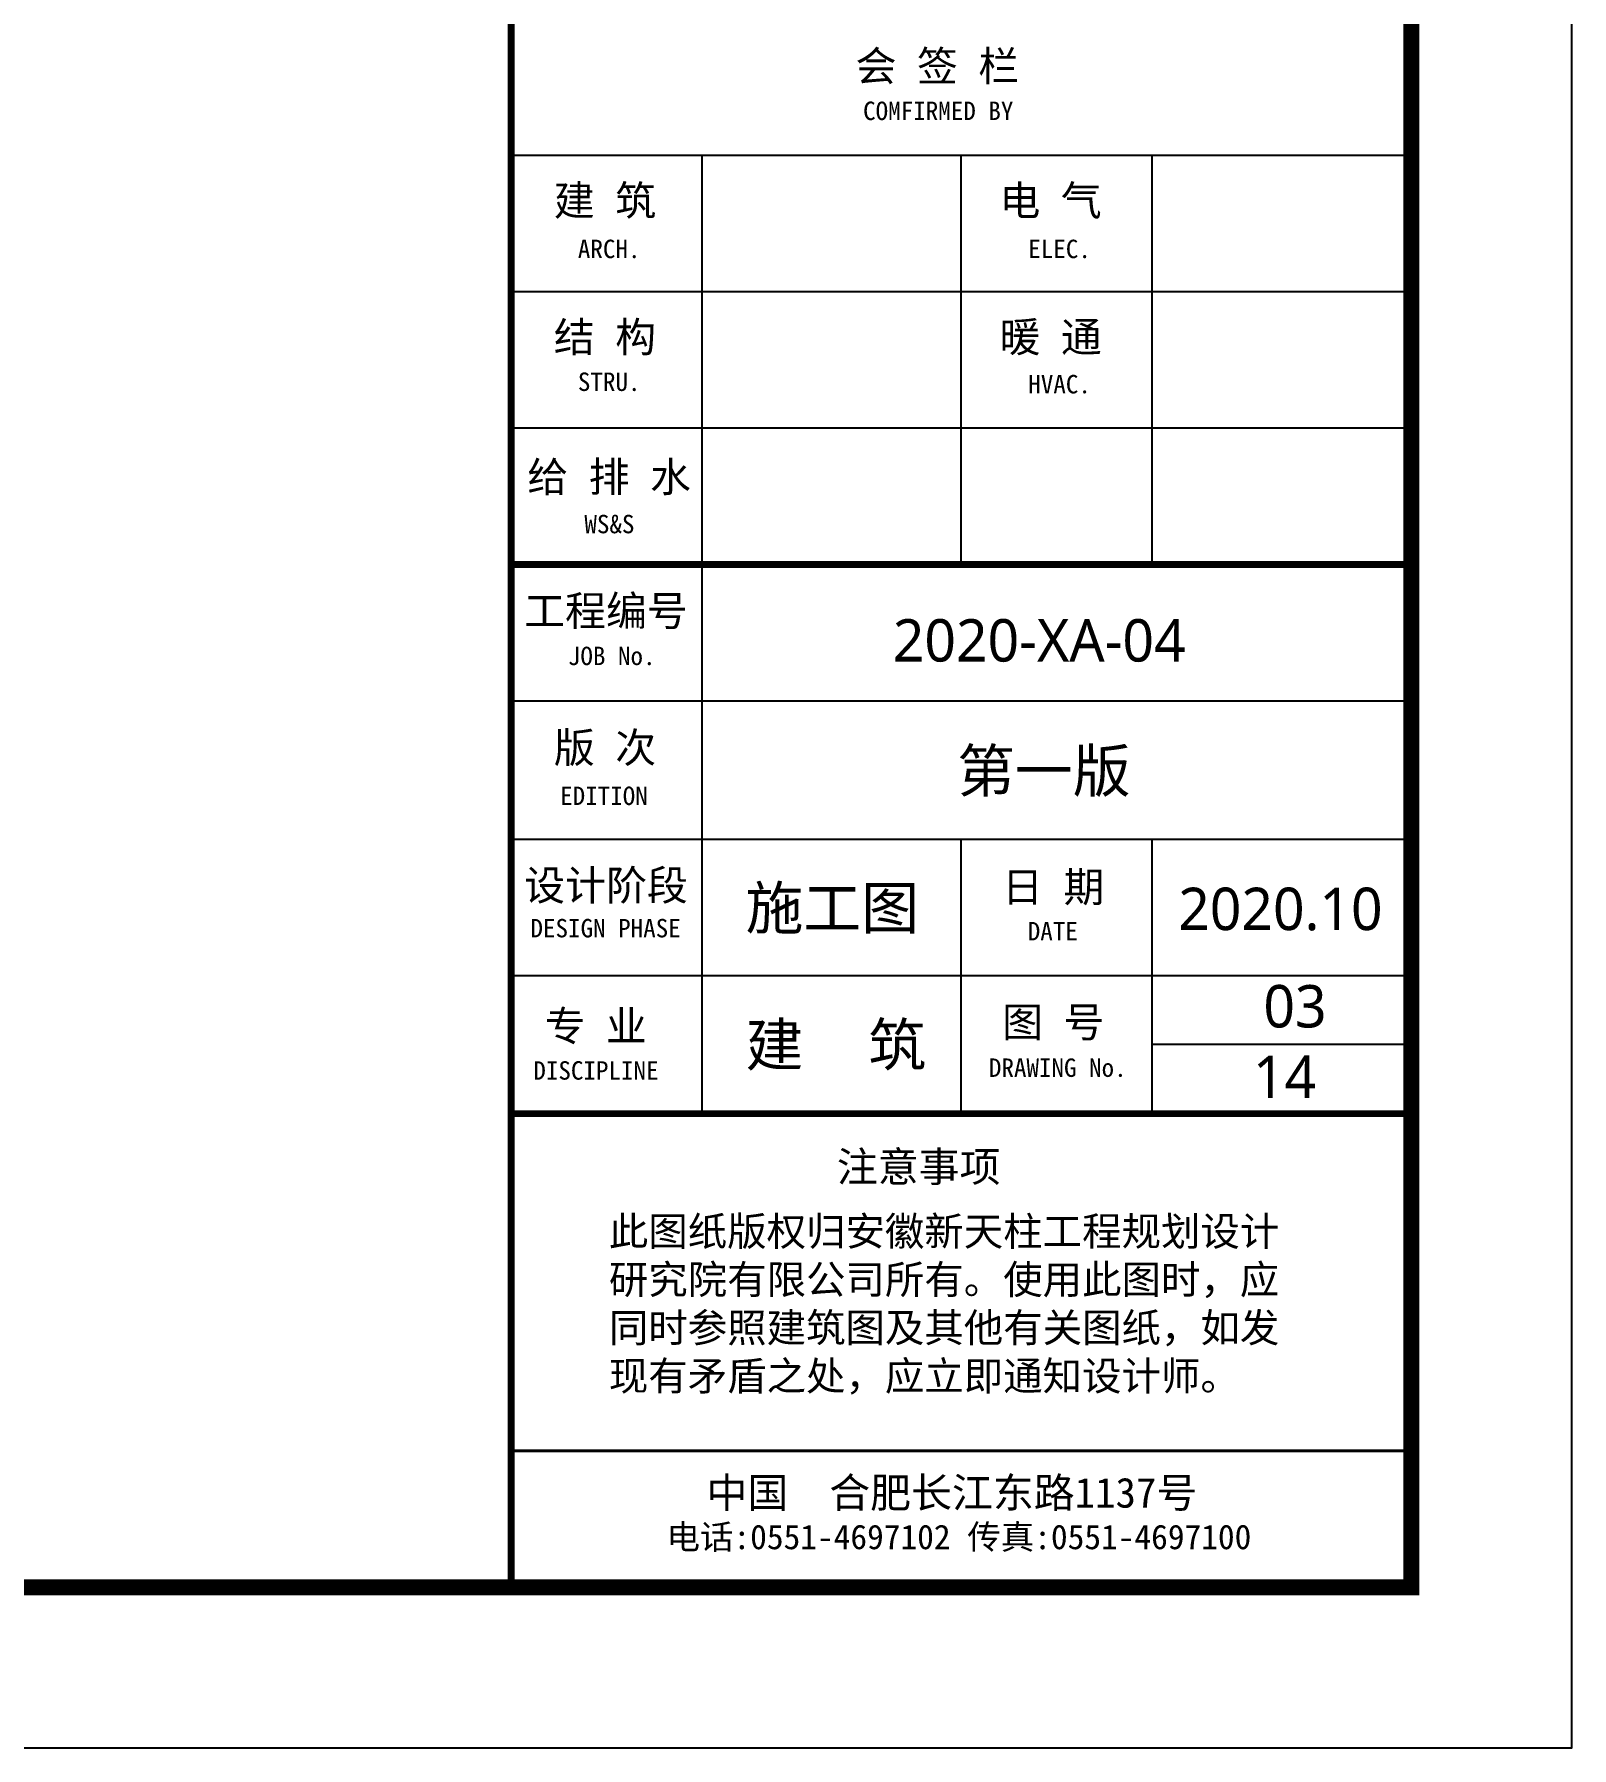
# Model space of a CAD drawing. Extents: x -522490 to 417652, y 450811 to 1108047.
# Drawn here: x 393170 to 402752, y 923968 to 934643 of the extents above; entities that cross this region are included whole.
import ezdxf

# ---------------------------------------------------------------- set-up
doc = ezdxf.new("R2010")
doc.units = 0
doc.header["$LTSCALE"] = 1000
doc.header["$MEASUREMENT"] = 0
for name, color, linetype in [('46', 7, 'Continuous'), ('PUB_TEXT', 7, 'Continuous'), ('PUB_TITLE', 4, 'Continuous')]:
    doc.layers.add(name, color=color, linetype=linetype)
doc.styles.add('-黑体', font='', dxfattribs={"width": 0.8})
doc.styles.add('TQ', font='')
doc.styles.get('-黑体').set_extended_font_data('Microsoft YaHei')
doc.styles.get('TQ').set_extended_font_data('SimSun')

# ---------------------------------------------------------------- blocks, each defined once
blk = doc.blocks.new('ly')
at = {"layer": 'PUB_TEXT', "insert": (-5884, 1715), "char_height": 212, "width": 5144.75, "attachment_point": 1, "style": 'TQ'}
blk.add_mtext('此图纸版权归安徽新天柱工程规划设计研究院有限公司所有。使用此图时，应同时参照建筑图及其他有关图纸，如发现有矛盾之处，应立即通知设计师。', dxfattribs=at)

msp = doc.modelspace()

# ---------------------------------------------------------------- linework, layer by layer
at = {"layer": 'PUB_TEXT'}
for p, q in [((401752.5, 924968.5), (401752.5, 925455.9)), ((401754.9, 924968.3), (400974.6, 924968.3))]:
    msp.add_line(p, q, dxfattribs=at)
at = {"layer": 'PUB_TITLE'}
for p, q in [((396142.5, 933890.5), (401752.5, 933890.5)), ((397332.1, 931340.5), (397332.1, 933890.5)), ((398947.1, 931340.5), (398947.1, 933890.5)), ((400137.1, 931340.5), (400137.1, 933890.5)), ((396142.5, 933040.5), (401752.5, 933040.5)), ((396142.5, 932190.5), (401752.5, 932190.5)), ((397332.7, 927918.4), (397332.7, 931340.5)), ((396142.5, 930490.5), (401752.5, 930490.5)), ((396142.5, 929629.4), (401752.5, 929629.4)), ((398947.1, 927918.4), (398947.1, 929629.4)), ((400137.1, 927918.4), (400137.1, 929629.4)), ((396142.5, 928779.4), (401769.7, 928779.4)), ((401752.5, 928348.9), (400137.1, 928348.9))]:
    msp.add_line(p, q, dxfattribs=at)
at = {"layer": 'PUB_TITLE', "lineweight": 40}
for p, q in [((396142.5, 931340.5), (401752.5, 931340.5)), ((396142.5, 925818.5), (401752.5, 925818.5))]:
    msp.add_line(p, q, dxfattribs=at)
at = {"layer": 'PUB_TITLE'}
msp.add_lwpolyline([(343352.5, 923968.5), (402752.5, 923968.5), (402752.5, 965968.5), (343352.5, 965968.5)], close=True, dxfattribs=at)
at = {"layer": 'PUB_TITLE', "const_width": 100}
msp.add_lwpolyline([(345852.5, 924968.5), (401752.5, 924968.5), (401752.5, 964968.5), (345852.5, 964968.5)], close=True, dxfattribs=at)
at = {"layer": 'PUB_TITLE', "lineweight": 40, "const_width": 42.5}
for points in [[(396142.5, 964968.5), (396142.5, 924968.5)], [(396142.5, 927918.4), (401724.9, 927918.4)]]:
    msp.add_lwpolyline(points, dxfattribs=at)
at = {"layer": 'PUB_TITLE', "const_width": 42.5}
msp.add_lwpolyline([(396142.5, 931340.5), (401752.5, 931340.5)], dxfattribs=at)

# ---------------------------------------------------------------- block references
at = {"layer": 'PUB_TEXT', "xscale": 0.849999999627471, "yscale": 0.8500000000931323, "zscale": 0.85}
msp.add_blockref('ly', (401752.5, 925818.5), dxfattribs=at)

# ---------------------------------------------------------------- texts
at = {"layer": '46', "linetype": 'Continuous', "style": '-黑体'}
for s, height, p in [('2020-XA-04', 264.33, (398520.8, 930735.2)), ('第一版', 264.33, (398921.4, 929922.8)), ('施工图', 264.33, (397603.1, 929068.3)), ('2020.10', 264.33, (400299.7, 929062.4)), ('03', 264.33, (400830.7, 928455.7)), ('建', 264.3, (397603.1, 928215.8)), ('筑', 264.3, (398367.7, 928215.8)), ('14', 264.33, (400765.9, 928015.7))]:
    msp.add_text(s, height=height, dxfattribs=at).set_placement(p)
at = {"layer": 'PUB_TEXT', "style": 'TQ'}
for s, height, p in [(' 工程编号', 187, (396095.8, 930957.9)), ('      JOB No.', 114.75, (396027.3, 930713.3)), ('  版 次', 187, (396153.8, 930105.8)), ('     EDITION', 114.75, (396056.9, 929841.8)), (' 设计阶段', 187, (396095.8, 929247.9)), ('日 期', 187, (399202.1, 929237.4)), ('     DESIGN PHASE', 114.75, (395872.2, 929017.1)), ('         DATE', 114.75, (398659.4, 928998.2)), ('  专 业', 187, (396095.8, 928371.3)), ('图 号', 187, (399202.1, 928395.4)), ('     DISCIPLINE', 114.75, (395889.9, 928130.6)), ('     DRAWING No.', 114.75, (398729.4, 928147.9)), ('注意事项', 187, (398172.1, 927494.6)), ('  中国  合肥长江东路1137号', 187, (397105.2, 925464.1)), ('电话:0551-4697102 传真:0551-4697100', 153, (397110.5, 925205.4))]:
    msp.add_text(s, height=height, dxfattribs=at).set_placement(p)
at = {"layer": 'PUB_TEXT', "attachment_point": 1, "style": 'TQ'}
for s, insert, char_height, width in [('会 签 栏', (398288.9, 934539), 187, 2223.6), ('COMFIRMED BY', (398335.7, 934223.8), 114.75, 2399.55), ('建 筑', (396408, 933701), 187, 2006), ('电 气', (399185.5, 933701), 187, 2006), ('   ARCH.', (396323.7, 933363.5), 114.75, 2399.55), ('   ELEC.', (399131, 933363.5), 114.75, 2399.55), ('结 构', (396408, 932851), 187, 2006), ('暖 通', (399185.5, 932851), 187, 2006), ('   STRU.', (396323.7, 932535.8), 114.75, 2399.55), ('   HVAC.', (399131, 932520.9), 114.75, 2399.55), ('给 排 水', (396243, 931979.5), 187, 2223.6), ('   WS&S', (396364.3, 931649.4), 114.75, 2441.2)]:
    msp.add_mtext(s, dxfattribs=dict(at, insert=insert, char_height=char_height, width=width))

doc.saveas('drawing.dxf')
